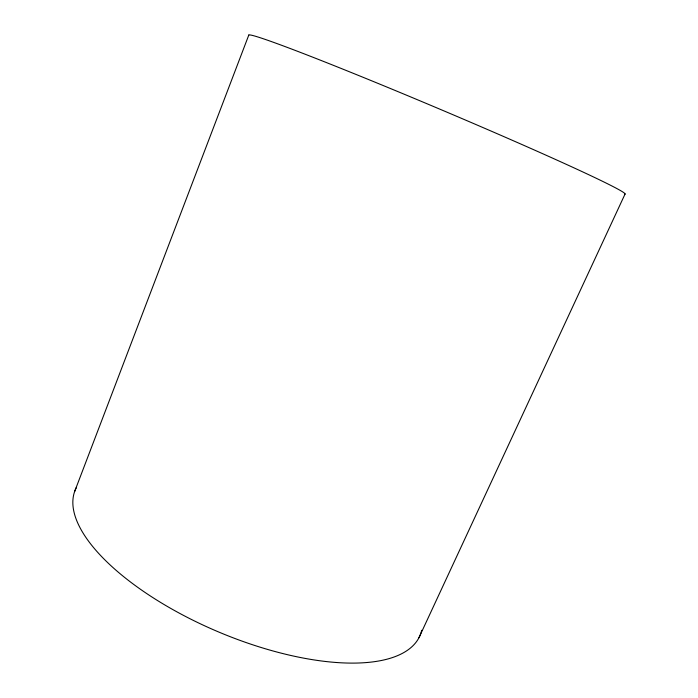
<?xml version="1.0" encoding="UTF-8"?>
<svg xmlns="http://www.w3.org/2000/svg" width="698" height="698" viewBox="0 0 698 698"><rect width="100%" height="100%" fill="white"/><g stroke="black" fill="none" stroke-linecap="round" stroke-linejoin="round"><path stroke-width="1.05" d="M74.616 491.601L248.802 35.04M418.957 637.71L625.103 193.939M421.697 630.277A187.116 75.227 22.9 0 1 221.964 633.374A187.116 75.227 22.9 0 1 76.274 487.719M248.75 35.197A204.261 6.125 22.9 0 1 443.649 110.773A204.261 6.125 22.9 0 1 624.579 194.253"/></g></svg>
